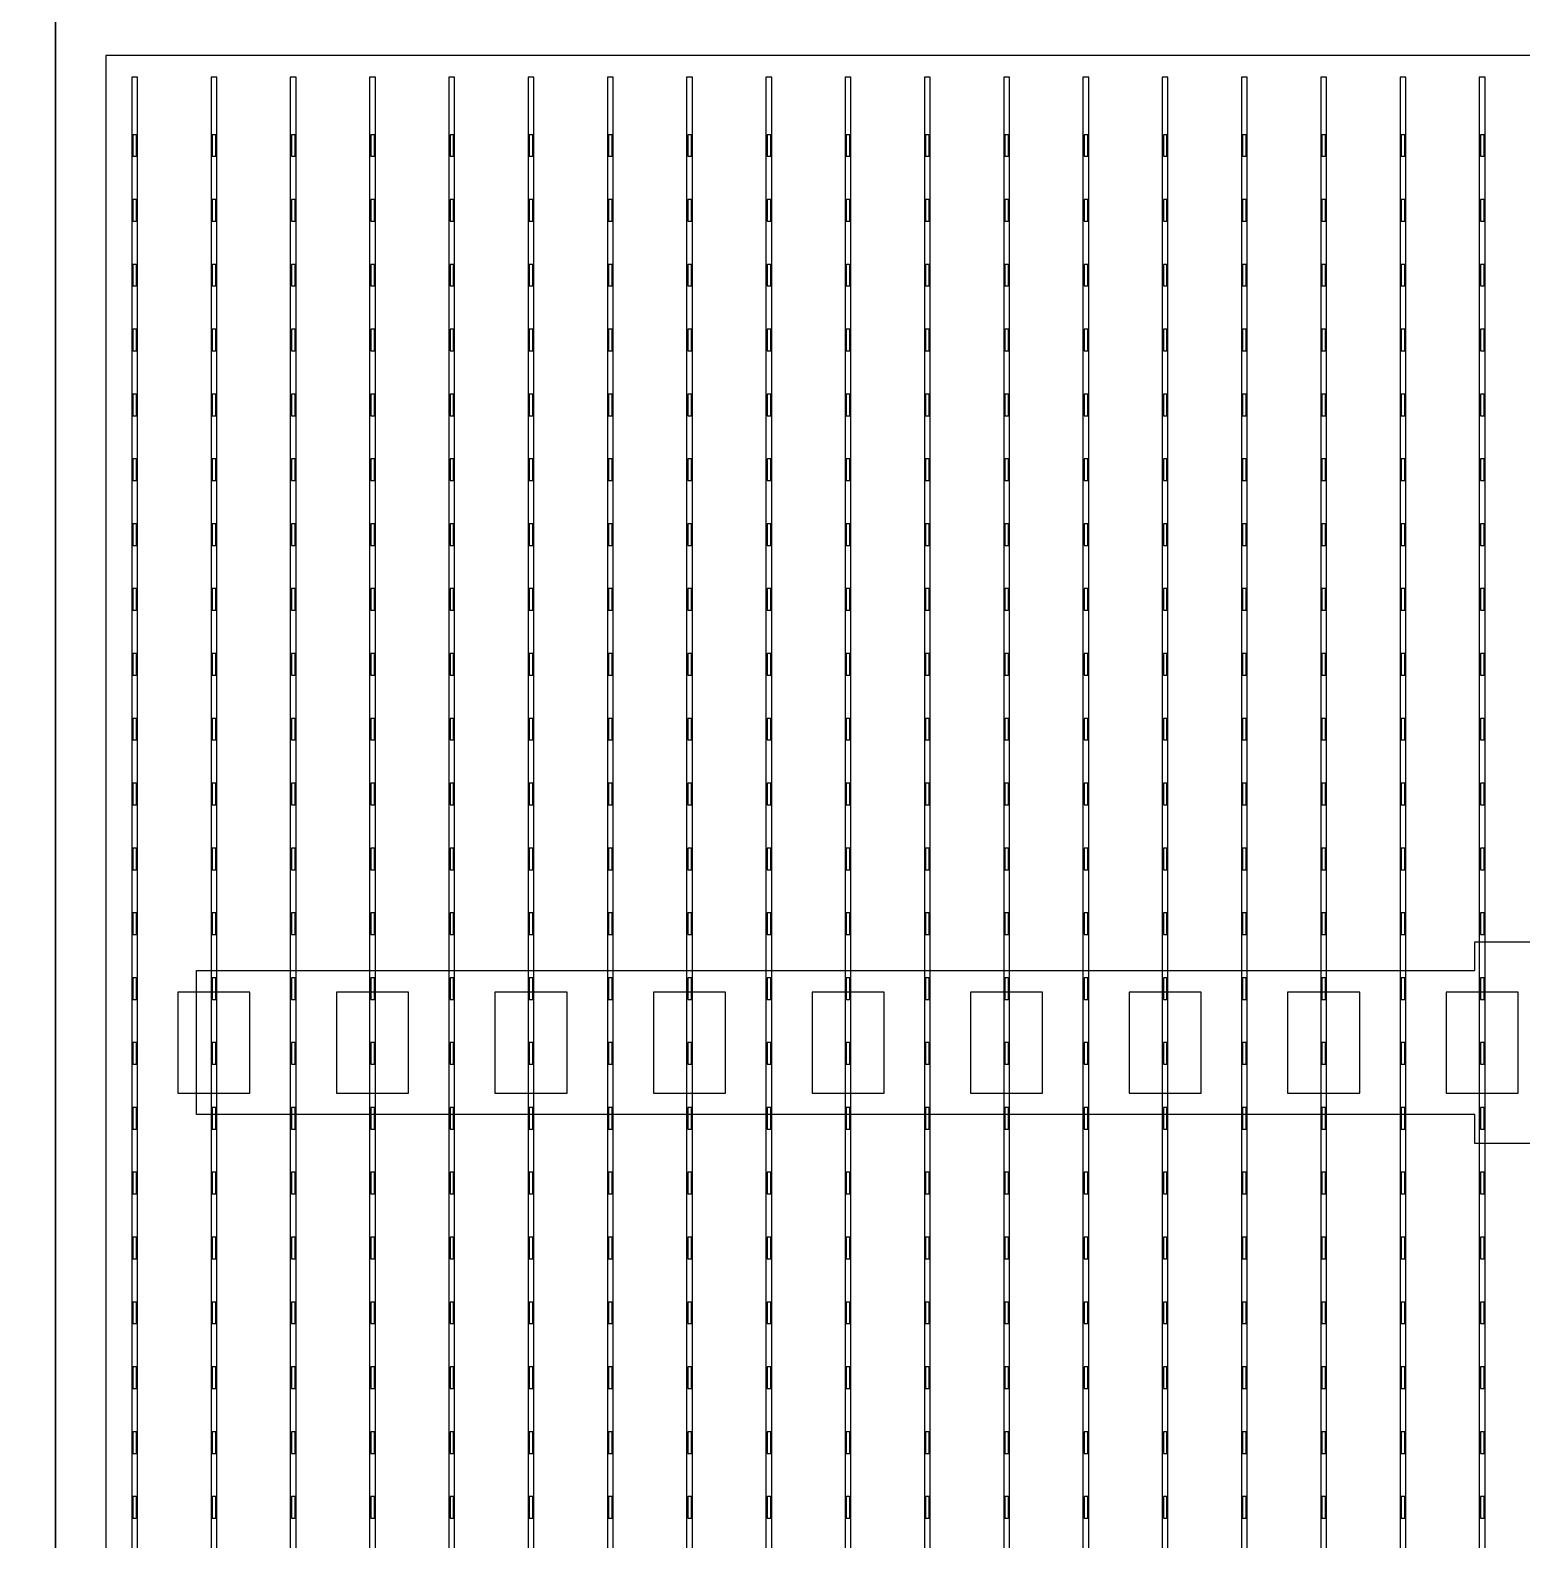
# Model space of a CAD drawing. Header units: millimetres. Extents: x -18 to 142, y -7 to 153.
# Drawn here: x 82.89 to 93.25, y 72.45 to 82.92 of the extents above; entities that cross this region are included whole.
import ezdxf

# ---------------------------------------------------------------- set-up
doc = ezdxf.new("R2010")
doc.units = ezdxf.units.MM
for name, color, linetype in [('BUSBARS', 3, 'Continuous'), ('CELLS', 5, 'Continuous'), ('CONTACT_PADS', 2, 'Continuous'), ('DICING', 4, 'Continuous'), ('FINGERS', 1, 'Continuous'), ('INSULATION', 2, 'Continuous')]:
    doc.layers.add(name, color=color, linetype=linetype)

msp = doc.modelspace()

# ---------------------------------------------------------------- linework, layer by layer
at = {"layer": 'BUSBARS'}
msp.add_lwpolyline([(102.99, 76.4), (102.99, 75.4), (94.12, 75.4), (94.12, 75.2), (92.92, 75.2), (92.92, 75.4), (84.05, 75.4), (84.05, 76.4), (92.92, 76.4), (92.92, 76.6), (94.12, 76.6), (94.12, 76.4), (102.99, 76.4)], close=True, dxfattribs=at)
at = {"layer": 'CELLS'}
for points in [[(83.07, 62.2), (83.07, 83.1), (62.17, 83.1), (62.17, 62.2), (83.07, 62.2)], [(103.97, 62.2), (103.97, 83.1), (83.07, 83.1), (83.07, 62.2), (103.97, 62.2)]]:
    msp.add_lwpolyline(points, close=True, dxfattribs=at)
at = {"layer": 'CONTACT_PADS'}
for points in [[(83.633, 82.05), (83.633, 82.2), (83.608, 82.2), (83.608, 82.05), (83.633, 82.05)], [(84.183, 82.05), (84.183, 82.2), (84.158, 82.2), (84.158, 82.05), (84.183, 82.05)], [(84.733, 82.05), (84.733, 82.2), (84.708, 82.2), (84.708, 82.05), (84.733, 82.05)], [(85.283, 82.05), (85.283, 82.2), (85.258, 82.2), (85.258, 82.05), (85.283, 82.05)], [(85.833, 82.05), (85.833, 82.2), (85.808, 82.2), (85.808, 82.05), (85.833, 82.05)], [(86.383, 82.05), (86.383, 82.2), (86.358, 82.2), (86.358, 82.05), (86.383, 82.05)], [(86.933, 82.05), (86.933, 82.2), (86.908, 82.2), (86.908, 82.05), (86.933, 82.05)], [(87.483, 82.05), (87.483, 82.2), (87.458, 82.2), (87.458, 82.05), (87.483, 82.05)], [(88.033, 82.05), (88.033, 82.2), (88.008, 82.2), (88.008, 82.05), (88.033, 82.05)], [(88.583, 82.05), (88.583, 82.2), (88.558, 82.2), (88.558, 82.05), (88.583, 82.05)], [(89.133, 82.05), (89.133, 82.2), (89.108, 82.2), (89.108, 82.05), (89.133, 82.05)], [(89.683, 82.05), (89.683, 82.2), (89.658, 82.2), (89.658, 82.05), (89.683, 82.05)], [(90.233, 82.05), (90.233, 82.2), (90.208, 82.2), (90.208, 82.05), (90.233, 82.05)], [(90.783, 82.05), (90.783, 82.2), (90.758, 82.2), (90.758, 82.05), (90.783, 82.05)], [(91.333, 82.05), (91.333, 82.2), (91.308, 82.2), (91.308, 82.05), (91.333, 82.05)], [(91.883, 82.05), (91.883, 82.2), (91.858, 82.2), (91.858, 82.05), (91.883, 82.05)], [(92.433, 82.05), (92.433, 82.2), (92.408, 82.2), (92.408, 82.05), (92.433, 82.05)], [(92.983, 82.05), (92.983, 82.2), (92.958, 82.2), (92.958, 82.05), (92.983, 82.05)], [(83.633, 81.6), (83.633, 81.75), (83.608, 81.75), (83.608, 81.6), (83.633, 81.6)], [(84.183, 81.6), (84.183, 81.75), (84.158, 81.75), (84.158, 81.6), (84.183, 81.6)], [(84.733, 81.6), (84.733, 81.75), (84.708, 81.75), (84.708, 81.6), (84.733, 81.6)], [(85.283, 81.6), (85.283, 81.75), (85.258, 81.75), (85.258, 81.6), (85.283, 81.6)], [(85.833, 81.6), (85.833, 81.75), (85.808, 81.75), (85.808, 81.6), (85.833, 81.6)], [(86.383, 81.6), (86.383, 81.75), (86.358, 81.75), (86.358, 81.6), (86.383, 81.6)], [(86.933, 81.6), (86.933, 81.75), (86.908, 81.75), (86.908, 81.6), (86.933, 81.6)], [(87.483, 81.6), (87.483, 81.75), (87.458, 81.75), (87.458, 81.6), (87.483, 81.6)], [(88.033, 81.6), (88.033, 81.75), (88.008, 81.75), (88.008, 81.6), (88.033, 81.6)], [(88.583, 81.6), (88.583, 81.75), (88.558, 81.75), (88.558, 81.6), (88.583, 81.6)], [(89.133, 81.6), (89.133, 81.75), (89.108, 81.75), (89.108, 81.6), (89.133, 81.6)], [(89.683, 81.6), (89.683, 81.75), (89.658, 81.75), (89.658, 81.6), (89.683, 81.6)], [(90.233, 81.6), (90.233, 81.75), (90.208, 81.75), (90.208, 81.6), (90.233, 81.6)], [(90.783, 81.6), (90.783, 81.75), (90.758, 81.75), (90.758, 81.6), (90.783, 81.6)], [(91.333, 81.6), (91.333, 81.75), (91.308, 81.75), (91.308, 81.6), (91.333, 81.6)], [(91.883, 81.6), (91.883, 81.75), (91.858, 81.75), (91.858, 81.6), (91.883, 81.6)], [(92.433, 81.6), (92.433, 81.75), (92.408, 81.75), (92.408, 81.6), (92.433, 81.6)], [(92.983, 81.6), (92.983, 81.75), (92.958, 81.75), (92.958, 81.6), (92.983, 81.6)], [(83.633, 81.15), (83.633, 81.3), (83.608, 81.3), (83.608, 81.15), (83.633, 81.15)], [(84.183, 81.15), (84.183, 81.3), (84.158, 81.3), (84.158, 81.15), (84.183, 81.15)], [(84.733, 81.15), (84.733, 81.3), (84.708, 81.3), (84.708, 81.15), (84.733, 81.15)], [(85.283, 81.15), (85.283, 81.3), (85.258, 81.3), (85.258, 81.15), (85.283, 81.15)], [(85.833, 81.15), (85.833, 81.3), (85.808, 81.3), (85.808, 81.15), (85.833, 81.15)], [(86.383, 81.15), (86.383, 81.3), (86.358, 81.3), (86.358, 81.15), (86.383, 81.15)], [(86.933, 81.15), (86.933, 81.3), (86.908, 81.3), (86.908, 81.15), (86.933, 81.15)], [(87.483, 81.15), (87.483, 81.3), (87.458, 81.3), (87.458, 81.15), (87.483, 81.15)], [(88.033, 81.15), (88.033, 81.3), (88.008, 81.3), (88.008, 81.15), (88.033, 81.15)], [(88.583, 81.15), (88.583, 81.3), (88.558, 81.3), (88.558, 81.15), (88.583, 81.15)], [(89.133, 81.15), (89.133, 81.3), (89.108, 81.3), (89.108, 81.15), (89.133, 81.15)], [(89.683, 81.15), (89.683, 81.3), (89.658, 81.3), (89.658, 81.15), (89.683, 81.15)], [(90.233, 81.15), (90.233, 81.3), (90.208, 81.3), (90.208, 81.15), (90.233, 81.15)], [(90.783, 81.15), (90.783, 81.3), (90.758, 81.3), (90.758, 81.15), (90.783, 81.15)], [(91.333, 81.15), (91.333, 81.3), (91.308, 81.3), (91.308, 81.15), (91.333, 81.15)], [(91.883, 81.15), (91.883, 81.3), (91.858, 81.3), (91.858, 81.15), (91.883, 81.15)], [(92.433, 81.15), (92.433, 81.3), (92.408, 81.3), (92.408, 81.15), (92.433, 81.15)], [(92.983, 81.15), (92.983, 81.3), (92.958, 81.3), (92.958, 81.15), (92.983, 81.15)], [(83.633, 80.7), (83.633, 80.85), (83.608, 80.85), (83.608, 80.7), (83.633, 80.7)], [(84.183, 80.7), (84.183, 80.85), (84.158, 80.85), (84.158, 80.7), (84.183, 80.7)], [(84.733, 80.7), (84.733, 80.85), (84.708, 80.85), (84.708, 80.7), (84.733, 80.7)], [(85.283, 80.7), (85.283, 80.85), (85.258, 80.85), (85.258, 80.7), (85.283, 80.7)], [(85.833, 80.7), (85.833, 80.85), (85.808, 80.85), (85.808, 80.7), (85.833, 80.7)], [(86.383, 80.7), (86.383, 80.85), (86.358, 80.85), (86.358, 80.7), (86.383, 80.7)], [(86.933, 80.7), (86.933, 80.85), (86.908, 80.85), (86.908, 80.7), (86.933, 80.7)], [(87.483, 80.7), (87.483, 80.85), (87.458, 80.85), (87.458, 80.7), (87.483, 80.7)], [(88.033, 80.7), (88.033, 80.85), (88.008, 80.85), (88.008, 80.7), (88.033, 80.7)], [(88.583, 80.7), (88.583, 80.85), (88.558, 80.85), (88.558, 80.7), (88.583, 80.7)], [(89.133, 80.7), (89.133, 80.85), (89.108, 80.85), (89.108, 80.7), (89.133, 80.7)], [(89.683, 80.7), (89.683, 80.85), (89.658, 80.85), (89.658, 80.7), (89.683, 80.7)], [(90.233, 80.7), (90.233, 80.85), (90.208, 80.85), (90.208, 80.7), (90.233, 80.7)], [(90.783, 80.7), (90.783, 80.85), (90.758, 80.85), (90.758, 80.7), (90.783, 80.7)], [(91.333, 80.7), (91.333, 80.85), (91.308, 80.85), (91.308, 80.7), (91.333, 80.7)], [(91.883, 80.7), (91.883, 80.85), (91.858, 80.85), (91.858, 80.7), (91.883, 80.7)], [(92.433, 80.7), (92.433, 80.85), (92.408, 80.85), (92.408, 80.7), (92.433, 80.7)], [(92.983, 80.7), (92.983, 80.85), (92.958, 80.85), (92.958, 80.7), (92.983, 80.7)], [(83.633, 80.25), (83.633, 80.4), (83.608, 80.4), (83.608, 80.25), (83.633, 80.25)], [(84.183, 80.25), (84.183, 80.4), (84.158, 80.4), (84.158, 80.25), (84.183, 80.25)], [(84.733, 80.25), (84.733, 80.4), (84.708, 80.4), (84.708, 80.25), (84.733, 80.25)], [(85.283, 80.25), (85.283, 80.4), (85.258, 80.4), (85.258, 80.25), (85.283, 80.25)], [(85.833, 80.25), (85.833, 80.4), (85.808, 80.4), (85.808, 80.25), (85.833, 80.25)], [(86.383, 80.25), (86.383, 80.4), (86.358, 80.4), (86.358, 80.25), (86.383, 80.25)], [(86.933, 80.25), (86.933, 80.4), (86.908, 80.4), (86.908, 80.25), (86.933, 80.25)], [(87.483, 80.25), (87.483, 80.4), (87.458, 80.4), (87.458, 80.25), (87.483, 80.25)], [(88.033, 80.25), (88.033, 80.4), (88.008, 80.4), (88.008, 80.25), (88.033, 80.25)], [(88.583, 80.25), (88.583, 80.4), (88.558, 80.4), (88.558, 80.25), (88.583, 80.25)], [(89.133, 80.25), (89.133, 80.4), (89.108, 80.4), (89.108, 80.25), (89.133, 80.25)], [(89.683, 80.25), (89.683, 80.4), (89.658, 80.4), (89.658, 80.25), (89.683, 80.25)], [(90.233, 80.25), (90.233, 80.4), (90.208, 80.4), (90.208, 80.25), (90.233, 80.25)], [(90.783, 80.25), (90.783, 80.4), (90.758, 80.4), (90.758, 80.25), (90.783, 80.25)], [(91.333, 80.25), (91.333, 80.4), (91.308, 80.4), (91.308, 80.25), (91.333, 80.25)], [(91.883, 80.25), (91.883, 80.4), (91.858, 80.4), (91.858, 80.25), (91.883, 80.25)], [(92.433, 80.25), (92.433, 80.4), (92.408, 80.4), (92.408, 80.25), (92.433, 80.25)], [(92.983, 80.25), (92.983, 80.4), (92.958, 80.4), (92.958, 80.25), (92.983, 80.25)], [(83.633, 79.8), (83.633, 79.95), (83.608, 79.95), (83.608, 79.8), (83.633, 79.8)], [(84.183, 79.8), (84.183, 79.95), (84.158, 79.95), (84.158, 79.8), (84.183, 79.8)], [(84.733, 79.8), (84.733, 79.95), (84.708, 79.95), (84.708, 79.8), (84.733, 79.8)], [(85.283, 79.8), (85.283, 79.95), (85.258, 79.95), (85.258, 79.8), (85.283, 79.8)], [(85.833, 79.8), (85.833, 79.95), (85.808, 79.95), (85.808, 79.8), (85.833, 79.8)], [(86.383, 79.8), (86.383, 79.95), (86.358, 79.95), (86.358, 79.8), (86.383, 79.8)], [(86.933, 79.8), (86.933, 79.95), (86.908, 79.95), (86.908, 79.8), (86.933, 79.8)], [(87.483, 79.8), (87.483, 79.95), (87.458, 79.95), (87.458, 79.8), (87.483, 79.8)], [(88.033, 79.8), (88.033, 79.95), (88.008, 79.95), (88.008, 79.8), (88.033, 79.8)], [(88.583, 79.8), (88.583, 79.95), (88.558, 79.95), (88.558, 79.8), (88.583, 79.8)], [(89.133, 79.8), (89.133, 79.95), (89.108, 79.95), (89.108, 79.8), (89.133, 79.8)], [(89.683, 79.8), (89.683, 79.95), (89.658, 79.95), (89.658, 79.8), (89.683, 79.8)], [(90.233, 79.8), (90.233, 79.95), (90.208, 79.95), (90.208, 79.8), (90.233, 79.8)], [(90.783, 79.8), (90.783, 79.95), (90.758, 79.95), (90.758, 79.8), (90.783, 79.8)], [(91.333, 79.8), (91.333, 79.95), (91.308, 79.95), (91.308, 79.8), (91.333, 79.8)], [(91.883, 79.8), (91.883, 79.95), (91.858, 79.95), (91.858, 79.8), (91.883, 79.8)], [(92.433, 79.8), (92.433, 79.95), (92.408, 79.95), (92.408, 79.8), (92.433, 79.8)], [(92.983, 79.8), (92.983, 79.95), (92.958, 79.95), (92.958, 79.8), (92.983, 79.8)], [(83.633, 79.35), (83.633, 79.5), (83.608, 79.5), (83.608, 79.35), (83.633, 79.35)], [(84.183, 79.35), (84.183, 79.5), (84.158, 79.5), (84.158, 79.35), (84.183, 79.35)], [(84.733, 79.35), (84.733, 79.5), (84.708, 79.5), (84.708, 79.35), (84.733, 79.35)], [(85.283, 79.35), (85.283, 79.5), (85.258, 79.5), (85.258, 79.35), (85.283, 79.35)], [(85.833, 79.35), (85.833, 79.5), (85.808, 79.5), (85.808, 79.35), (85.833, 79.35)], [(86.383, 79.35), (86.383, 79.5), (86.358, 79.5), (86.358, 79.35), (86.383, 79.35)], [(86.933, 79.35), (86.933, 79.5), (86.908, 79.5), (86.908, 79.35), (86.933, 79.35)], [(87.483, 79.35), (87.483, 79.5), (87.458, 79.5), (87.458, 79.35), (87.483, 79.35)], [(88.033, 79.35), (88.033, 79.5), (88.008, 79.5), (88.008, 79.35), (88.033, 79.35)], [(88.583, 79.35), (88.583, 79.5), (88.558, 79.5), (88.558, 79.35), (88.583, 79.35)], [(89.133, 79.35), (89.133, 79.5), (89.108, 79.5), (89.108, 79.35), (89.133, 79.35)], [(89.683, 79.35), (89.683, 79.5), (89.658, 79.5), (89.658, 79.35), (89.683, 79.35)], [(90.233, 79.35), (90.233, 79.5), (90.208, 79.5), (90.208, 79.35), (90.233, 79.35)], [(90.783, 79.35), (90.783, 79.5), (90.758, 79.5), (90.758, 79.35), (90.783, 79.35)], [(91.333, 79.35), (91.333, 79.5), (91.308, 79.5), (91.308, 79.35), (91.333, 79.35)], [(91.883, 79.35), (91.883, 79.5), (91.858, 79.5), (91.858, 79.35), (91.883, 79.35)], [(92.433, 79.35), (92.433, 79.5), (92.408, 79.5), (92.408, 79.35), (92.433, 79.35)], [(92.983, 79.35), (92.983, 79.5), (92.958, 79.5), (92.958, 79.35), (92.983, 79.35)], [(83.633, 78.9), (83.633, 79.05), (83.608, 79.05), (83.608, 78.9), (83.633, 78.9)], [(84.183, 78.9), (84.183, 79.05), (84.158, 79.05), (84.158, 78.9), (84.183, 78.9)], [(84.733, 78.9), (84.733, 79.05), (84.708, 79.05), (84.708, 78.9), (84.733, 78.9)], [(85.283, 78.9), (85.283, 79.05), (85.258, 79.05), (85.258, 78.9), (85.283, 78.9)], [(85.833, 78.9), (85.833, 79.05), (85.808, 79.05), (85.808, 78.9), (85.833, 78.9)], [(86.383, 78.9), (86.383, 79.05), (86.358, 79.05), (86.358, 78.9), (86.383, 78.9)], [(86.933, 78.9), (86.933, 79.05), (86.908, 79.05), (86.908, 78.9), (86.933, 78.9)], [(87.483, 78.9), (87.483, 79.05), (87.458, 79.05), (87.458, 78.9), (87.483, 78.9)], [(88.033, 78.9), (88.033, 79.05), (88.008, 79.05), (88.008, 78.9), (88.033, 78.9)], [(88.583, 78.9), (88.583, 79.05), (88.558, 79.05), (88.558, 78.9), (88.583, 78.9)], [(89.133, 78.9), (89.133, 79.05), (89.108, 79.05), (89.108, 78.9), (89.133, 78.9)], [(89.683, 78.9), (89.683, 79.05), (89.658, 79.05), (89.658, 78.9), (89.683, 78.9)], [(90.233, 78.9), (90.233, 79.05), (90.208, 79.05), (90.208, 78.9), (90.233, 78.9)], [(90.783, 78.9), (90.783, 79.05), (90.758, 79.05), (90.758, 78.9), (90.783, 78.9)], [(91.333, 78.9), (91.333, 79.05), (91.308, 79.05), (91.308, 78.9), (91.333, 78.9)], [(91.883, 78.9), (91.883, 79.05), (91.858, 79.05), (91.858, 78.9), (91.883, 78.9)], [(92.433, 78.9), (92.433, 79.05), (92.408, 79.05), (92.408, 78.9), (92.433, 78.9)], [(92.983, 78.9), (92.983, 79.05), (92.958, 79.05), (92.958, 78.9), (92.983, 78.9)], [(83.633, 78.45), (83.633, 78.6), (83.608, 78.6), (83.608, 78.45), (83.633, 78.45)], [(84.183, 78.45), (84.183, 78.6), (84.158, 78.6), (84.158, 78.45), (84.183, 78.45)], [(84.733, 78.45), (84.733, 78.6), (84.708, 78.6), (84.708, 78.45), (84.733, 78.45)], [(85.283, 78.45), (85.283, 78.6), (85.258, 78.6), (85.258, 78.45), (85.283, 78.45)], [(85.833, 78.45), (85.833, 78.6), (85.808, 78.6), (85.808, 78.45), (85.833, 78.45)], [(86.383, 78.45), (86.383, 78.6), (86.358, 78.6), (86.358, 78.45), (86.383, 78.45)], [(86.933, 78.45), (86.933, 78.6), (86.908, 78.6), (86.908, 78.45), (86.933, 78.45)], [(87.483, 78.45), (87.483, 78.6), (87.458, 78.6), (87.458, 78.45), (87.483, 78.45)], [(88.033, 78.45), (88.033, 78.6), (88.008, 78.6), (88.008, 78.45), (88.033, 78.45)], [(88.583, 78.45), (88.583, 78.6), (88.558, 78.6), (88.558, 78.45), (88.583, 78.45)], [(89.133, 78.45), (89.133, 78.6), (89.108, 78.6), (89.108, 78.45), (89.133, 78.45)], [(89.683, 78.45), (89.683, 78.6), (89.658, 78.6), (89.658, 78.45), (89.683, 78.45)], [(90.233, 78.45), (90.233, 78.6), (90.208, 78.6), (90.208, 78.45), (90.233, 78.45)], [(90.783, 78.45), (90.783, 78.6), (90.758, 78.6), (90.758, 78.45), (90.783, 78.45)], [(91.333, 78.45), (91.333, 78.6), (91.308, 78.6), (91.308, 78.45), (91.333, 78.45)], [(91.883, 78.45), (91.883, 78.6), (91.858, 78.6), (91.858, 78.45), (91.883, 78.45)], [(92.433, 78.45), (92.433, 78.6), (92.408, 78.6), (92.408, 78.45), (92.433, 78.45)], [(92.983, 78.45), (92.983, 78.6), (92.958, 78.6), (92.958, 78.45), (92.983, 78.45)], [(83.633, 78), (83.633, 78.15), (83.608, 78.15), (83.608, 78), (83.633, 78)], [(84.183, 78), (84.183, 78.15), (84.158, 78.15), (84.158, 78), (84.183, 78)], [(84.733, 78), (84.733, 78.15), (84.708, 78.15), (84.708, 78), (84.733, 78)], [(85.283, 78), (85.283, 78.15), (85.258, 78.15), (85.258, 78), (85.283, 78)], [(85.833, 78), (85.833, 78.15), (85.808, 78.15), (85.808, 78), (85.833, 78)], [(86.383, 78), (86.383, 78.15), (86.358, 78.15), (86.358, 78), (86.383, 78)], [(86.933, 78), (86.933, 78.15), (86.908, 78.15), (86.908, 78), (86.933, 78)], [(87.483, 78), (87.483, 78.15), (87.458, 78.15), (87.458, 78), (87.483, 78)], [(88.033, 78), (88.033, 78.15), (88.008, 78.15), (88.008, 78), (88.033, 78)], [(88.583, 78), (88.583, 78.15), (88.558, 78.15), (88.558, 78), (88.583, 78)], [(89.133, 78), (89.133, 78.15), (89.108, 78.15), (89.108, 78), (89.133, 78)], [(89.683, 78), (89.683, 78.15), (89.658, 78.15), (89.658, 78), (89.683, 78)], [(90.233, 78), (90.233, 78.15), (90.208, 78.15), (90.208, 78), (90.233, 78)], [(90.783, 78), (90.783, 78.15), (90.758, 78.15), (90.758, 78), (90.783, 78)], [(91.333, 78), (91.333, 78.15), (91.308, 78.15), (91.308, 78), (91.333, 78)], [(91.883, 78), (91.883, 78.15), (91.858, 78.15), (91.858, 78), (91.883, 78)], [(92.433, 78), (92.433, 78.15), (92.408, 78.15), (92.408, 78), (92.433, 78)], [(92.983, 78), (92.983, 78.15), (92.958, 78.15), (92.958, 78), (92.983, 78)], [(83.633, 77.55), (83.633, 77.7), (83.608, 77.7), (83.608, 77.55), (83.633, 77.55)], [(84.183, 77.55), (84.183, 77.7), (84.158, 77.7), (84.158, 77.55), (84.183, 77.55)], [(84.733, 77.55), (84.733, 77.7), (84.708, 77.7), (84.708, 77.55), (84.733, 77.55)], [(85.283, 77.55), (85.283, 77.7), (85.258, 77.7), (85.258, 77.55), (85.283, 77.55)], [(85.833, 77.55), (85.833, 77.7), (85.808, 77.7), (85.808, 77.55), (85.833, 77.55)], [(86.383, 77.55), (86.383, 77.7), (86.358, 77.7), (86.358, 77.55), (86.383, 77.55)], [(86.933, 77.55), (86.933, 77.7), (86.908, 77.7), (86.908, 77.55), (86.933, 77.55)], [(87.483, 77.55), (87.483, 77.7), (87.458, 77.7), (87.458, 77.55), (87.483, 77.55)], [(88.033, 77.55), (88.033, 77.7), (88.008, 77.7), (88.008, 77.55), (88.033, 77.55)], [(88.583, 77.55), (88.583, 77.7), (88.558, 77.7), (88.558, 77.55), (88.583, 77.55)], [(89.133, 77.55), (89.133, 77.7), (89.108, 77.7), (89.108, 77.55), (89.133, 77.55)], [(89.683, 77.55), (89.683, 77.7), (89.658, 77.7), (89.658, 77.55), (89.683, 77.55)], [(90.233, 77.55), (90.233, 77.7), (90.208, 77.7), (90.208, 77.55), (90.233, 77.55)], [(90.783, 77.55), (90.783, 77.7), (90.758, 77.7), (90.758, 77.55), (90.783, 77.55)], [(91.333, 77.55), (91.333, 77.7), (91.308, 77.7), (91.308, 77.55), (91.333, 77.55)], [(91.883, 77.55), (91.883, 77.7), (91.858, 77.7), (91.858, 77.55), (91.883, 77.55)], [(92.433, 77.55), (92.433, 77.7), (92.408, 77.7), (92.408, 77.55), (92.433, 77.55)], [(92.983, 77.55), (92.983, 77.7), (92.958, 77.7), (92.958, 77.55), (92.983, 77.55)], [(83.633, 77.1), (83.633, 77.25), (83.608, 77.25), (83.608, 77.1), (83.633, 77.1)], [(84.183, 77.1), (84.183, 77.25), (84.158, 77.25), (84.158, 77.1), (84.183, 77.1)], [(84.733, 77.1), (84.733, 77.25), (84.708, 77.25), (84.708, 77.1), (84.733, 77.1)], [(85.283, 77.1), (85.283, 77.25), (85.258, 77.25), (85.258, 77.1), (85.283, 77.1)], [(85.833, 77.1), (85.833, 77.25), (85.808, 77.25), (85.808, 77.1), (85.833, 77.1)], [(86.383, 77.1), (86.383, 77.25), (86.358, 77.25), (86.358, 77.1), (86.383, 77.1)], [(86.933, 77.1), (86.933, 77.25), (86.908, 77.25), (86.908, 77.1), (86.933, 77.1)], [(87.483, 77.1), (87.483, 77.25), (87.458, 77.25), (87.458, 77.1), (87.483, 77.1)], [(88.033, 77.1), (88.033, 77.25), (88.008, 77.25), (88.008, 77.1), (88.033, 77.1)], [(88.583, 77.1), (88.583, 77.25), (88.558, 77.25), (88.558, 77.1), (88.583, 77.1)], [(89.133, 77.1), (89.133, 77.25), (89.108, 77.25), (89.108, 77.1), (89.133, 77.1)], [(89.683, 77.1), (89.683, 77.25), (89.658, 77.25), (89.658, 77.1), (89.683, 77.1)], [(90.233, 77.1), (90.233, 77.25), (90.208, 77.25), (90.208, 77.1), (90.233, 77.1)], [(90.783, 77.1), (90.783, 77.25), (90.758, 77.25), (90.758, 77.1), (90.783, 77.1)], [(91.333, 77.1), (91.333, 77.25), (91.308, 77.25), (91.308, 77.1), (91.333, 77.1)], [(91.883, 77.1), (91.883, 77.25), (91.858, 77.25), (91.858, 77.1), (91.883, 77.1)], [(92.433, 77.1), (92.433, 77.25), (92.408, 77.25), (92.408, 77.1), (92.433, 77.1)], [(92.983, 77.1), (92.983, 77.25), (92.958, 77.25), (92.958, 77.1), (92.983, 77.1)], [(83.633, 76.65), (83.633, 76.8), (83.608, 76.8), (83.608, 76.65), (83.633, 76.65)], [(84.183, 76.65), (84.183, 76.8), (84.158, 76.8), (84.158, 76.65), (84.183, 76.65)], [(84.733, 76.65), (84.733, 76.8), (84.708, 76.8), (84.708, 76.65), (84.733, 76.65)], [(85.283, 76.65), (85.283, 76.8), (85.258, 76.8), (85.258, 76.65), (85.283, 76.65)], [(85.833, 76.65), (85.833, 76.8), (85.808, 76.8), (85.808, 76.65), (85.833, 76.65)], [(86.383, 76.65), (86.383, 76.8), (86.358, 76.8), (86.358, 76.65), (86.383, 76.65)], [(86.933, 76.65), (86.933, 76.8), (86.908, 76.8), (86.908, 76.65), (86.933, 76.65)], [(87.483, 76.65), (87.483, 76.8), (87.458, 76.8), (87.458, 76.65), (87.483, 76.65)], [(88.033, 76.65), (88.033, 76.8), (88.008, 76.8), (88.008, 76.65), (88.033, 76.65)], [(88.583, 76.65), (88.583, 76.8), (88.558, 76.8), (88.558, 76.65), (88.583, 76.65)], [(89.133, 76.65), (89.133, 76.8), (89.108, 76.8), (89.108, 76.65), (89.133, 76.65)], [(89.683, 76.65), (89.683, 76.8), (89.658, 76.8), (89.658, 76.65), (89.683, 76.65)], [(90.233, 76.65), (90.233, 76.8), (90.208, 76.8), (90.208, 76.65), (90.233, 76.65)], [(90.783, 76.65), (90.783, 76.8), (90.758, 76.8), (90.758, 76.65), (90.783, 76.65)], [(91.333, 76.65), (91.333, 76.8), (91.308, 76.8), (91.308, 76.65), (91.333, 76.65)], [(91.883, 76.65), (91.883, 76.8), (91.858, 76.8), (91.858, 76.65), (91.883, 76.65)], [(92.433, 76.65), (92.433, 76.8), (92.408, 76.8), (92.408, 76.65), (92.433, 76.65)], [(92.983, 76.65), (92.983, 76.8), (92.958, 76.8), (92.958, 76.65), (92.983, 76.65)], [(83.633, 76.2), (83.633, 76.35), (83.608, 76.35), (83.608, 76.2), (83.633, 76.2)], [(84.183, 76.2), (84.183, 76.35), (84.158, 76.35), (84.158, 76.2), (84.183, 76.2)], [(84.733, 76.2), (84.733, 76.35), (84.708, 76.35), (84.708, 76.2), (84.733, 76.2)], [(85.283, 76.2), (85.283, 76.35), (85.258, 76.35), (85.258, 76.2), (85.283, 76.2)], [(85.833, 76.2), (85.833, 76.35), (85.808, 76.35), (85.808, 76.2), (85.833, 76.2)], [(86.383, 76.2), (86.383, 76.35), (86.358, 76.35), (86.358, 76.2), (86.383, 76.2)], [(86.933, 76.2), (86.933, 76.35), (86.908, 76.35), (86.908, 76.2), (86.933, 76.2)], [(87.483, 76.2), (87.483, 76.35), (87.458, 76.35), (87.458, 76.2), (87.483, 76.2)], [(88.033, 76.2), (88.033, 76.35), (88.008, 76.35), (88.008, 76.2), (88.033, 76.2)], [(88.583, 76.2), (88.583, 76.35), (88.558, 76.35), (88.558, 76.2), (88.583, 76.2)], [(89.133, 76.2), (89.133, 76.35), (89.108, 76.35), (89.108, 76.2), (89.133, 76.2)], [(89.683, 76.2), (89.683, 76.35), (89.658, 76.35), (89.658, 76.2), (89.683, 76.2)], [(90.233, 76.2), (90.233, 76.35), (90.208, 76.35), (90.208, 76.2), (90.233, 76.2)], [(90.783, 76.2), (90.783, 76.35), (90.758, 76.35), (90.758, 76.2), (90.783, 76.2)], [(91.333, 76.2), (91.333, 76.35), (91.308, 76.35), (91.308, 76.2), (91.333, 76.2)], [(91.883, 76.2), (91.883, 76.35), (91.858, 76.35), (91.858, 76.2), (91.883, 76.2)], [(92.433, 76.2), (92.433, 76.35), (92.408, 76.35), (92.408, 76.2), (92.433, 76.2)], [(92.983, 76.2), (92.983, 76.35), (92.958, 76.35), (92.958, 76.2), (92.983, 76.2)], [(83.633, 75.75), (83.633, 75.9), (83.608, 75.9), (83.608, 75.75), (83.633, 75.75)], [(84.183, 75.75), (84.183, 75.9), (84.158, 75.9), (84.158, 75.75), (84.183, 75.75)], [(84.733, 75.75), (84.733, 75.9), (84.708, 75.9), (84.708, 75.75), (84.733, 75.75)], [(85.283, 75.75), (85.283, 75.9), (85.258, 75.9), (85.258, 75.75), (85.283, 75.75)], [(85.833, 75.75), (85.833, 75.9), (85.808, 75.9), (85.808, 75.75), (85.833, 75.75)], [(86.383, 75.75), (86.383, 75.9), (86.358, 75.9), (86.358, 75.75), (86.383, 75.75)], [(86.933, 75.75), (86.933, 75.9), (86.908, 75.9), (86.908, 75.75), (86.933, 75.75)], [(87.483, 75.75), (87.483, 75.9), (87.458, 75.9), (87.458, 75.75), (87.483, 75.75)], [(88.033, 75.75), (88.033, 75.9), (88.008, 75.9), (88.008, 75.75), (88.033, 75.75)], [(88.583, 75.75), (88.583, 75.9), (88.558, 75.9), (88.558, 75.75), (88.583, 75.75)], [(89.133, 75.75), (89.133, 75.9), (89.108, 75.9), (89.108, 75.75), (89.133, 75.75)], [(89.683, 75.75), (89.683, 75.9), (89.658, 75.9), (89.658, 75.75), (89.683, 75.75)], [(90.233, 75.75), (90.233, 75.9), (90.208, 75.9), (90.208, 75.75), (90.233, 75.75)], [(90.783, 75.75), (90.783, 75.9), (90.758, 75.9), (90.758, 75.75), (90.783, 75.75)], [(91.333, 75.75), (91.333, 75.9), (91.308, 75.9), (91.308, 75.75), (91.333, 75.75)], [(91.883, 75.75), (91.883, 75.9), (91.858, 75.9), (91.858, 75.75), (91.883, 75.75)], [(92.433, 75.75), (92.433, 75.9), (92.408, 75.9), (92.408, 75.75), (92.433, 75.75)], [(92.983, 75.75), (92.983, 75.9), (92.958, 75.9), (92.958, 75.75), (92.983, 75.75)], [(83.633, 75.3), (83.633, 75.45), (83.608, 75.45), (83.608, 75.3), (83.633, 75.3)], [(84.183, 75.3), (84.183, 75.45), (84.158, 75.45), (84.158, 75.3), (84.183, 75.3)], [(84.733, 75.3), (84.733, 75.45), (84.708, 75.45), (84.708, 75.3), (84.733, 75.3)], [(85.283, 75.3), (85.283, 75.45), (85.258, 75.45), (85.258, 75.3), (85.283, 75.3)], [(85.833, 75.3), (85.833, 75.45), (85.808, 75.45), (85.808, 75.3), (85.833, 75.3)], [(86.383, 75.3), (86.383, 75.45), (86.358, 75.45), (86.358, 75.3), (86.383, 75.3)], [(86.933, 75.3), (86.933, 75.45), (86.908, 75.45), (86.908, 75.3), (86.933, 75.3)], [(87.483, 75.3), (87.483, 75.45), (87.458, 75.45), (87.458, 75.3), (87.483, 75.3)], [(88.033, 75.3), (88.033, 75.45), (88.008, 75.45), (88.008, 75.3), (88.033, 75.3)], [(88.583, 75.3), (88.583, 75.45), (88.558, 75.45), (88.558, 75.3), (88.583, 75.3)], [(89.133, 75.3), (89.133, 75.45), (89.108, 75.45), (89.108, 75.3), (89.133, 75.3)], [(89.683, 75.3), (89.683, 75.45), (89.658, 75.45), (89.658, 75.3), (89.683, 75.3)], [(90.233, 75.3), (90.233, 75.45), (90.208, 75.45), (90.208, 75.3), (90.233, 75.3)], [(90.783, 75.3), (90.783, 75.45), (90.758, 75.45), (90.758, 75.3), (90.783, 75.3)], [(91.333, 75.3), (91.333, 75.45), (91.308, 75.45), (91.308, 75.3), (91.333, 75.3)], [(91.883, 75.3), (91.883, 75.45), (91.858, 75.45), (91.858, 75.3), (91.883, 75.3)], [(92.433, 75.3), (92.433, 75.45), (92.408, 75.45), (92.408, 75.3), (92.433, 75.3)], [(92.983, 75.3), (92.983, 75.45), (92.958, 75.45), (92.958, 75.3), (92.983, 75.3)], [(83.633, 74.85), (83.633, 75), (83.608, 75), (83.608, 74.85), (83.633, 74.85)], [(84.183, 74.85), (84.183, 75), (84.158, 75), (84.158, 74.85), (84.183, 74.85)], [(84.733, 74.85), (84.733, 75), (84.708, 75), (84.708, 74.85), (84.733, 74.85)], [(85.283, 74.85), (85.283, 75), (85.258, 75), (85.258, 74.85), (85.283, 74.85)], [(85.833, 74.85), (85.833, 75), (85.808, 75), (85.808, 74.85), (85.833, 74.85)], [(86.383, 74.85), (86.383, 75), (86.358, 75), (86.358, 74.85), (86.383, 74.85)], [(86.933, 74.85), (86.933, 75), (86.908, 75), (86.908, 74.85), (86.933, 74.85)], [(87.483, 74.85), (87.483, 75), (87.458, 75), (87.458, 74.85), (87.483, 74.85)], [(88.033, 74.85), (88.033, 75), (88.008, 75), (88.008, 74.85), (88.033, 74.85)], [(88.583, 74.85), (88.583, 75), (88.558, 75), (88.558, 74.85), (88.583, 74.85)], [(89.133, 74.85), (89.133, 75), (89.108, 75), (89.108, 74.85), (89.133, 74.85)], [(89.683, 74.85), (89.683, 75), (89.658, 75), (89.658, 74.85), (89.683, 74.85)], [(90.233, 74.85), (90.233, 75), (90.208, 75), (90.208, 74.85), (90.233, 74.85)], [(90.783, 74.85), (90.783, 75), (90.758, 75), (90.758, 74.85), (90.783, 74.85)], [(91.333, 74.85), (91.333, 75), (91.308, 75), (91.308, 74.85), (91.333, 74.85)], [(91.883, 74.85), (91.883, 75), (91.858, 75), (91.858, 74.85), (91.883, 74.85)], [(92.433, 74.85), (92.433, 75), (92.408, 75), (92.408, 74.85), (92.433, 74.85)], [(92.983, 74.85), (92.983, 75), (92.958, 75), (92.958, 74.85), (92.983, 74.85)], [(83.633, 74.4), (83.633, 74.55), (83.608, 74.55), (83.608, 74.4), (83.633, 74.4)], [(84.183, 74.4), (84.183, 74.55), (84.158, 74.55), (84.158, 74.4), (84.183, 74.4)], [(84.733, 74.4), (84.733, 74.55), (84.708, 74.55), (84.708, 74.4), (84.733, 74.4)], [(85.283, 74.4), (85.283, 74.55), (85.258, 74.55), (85.258, 74.4), (85.283, 74.4)], [(85.833, 74.4), (85.833, 74.55), (85.808, 74.55), (85.808, 74.4), (85.833, 74.4)], [(86.383, 74.4), (86.383, 74.55), (86.358, 74.55), (86.358, 74.4), (86.383, 74.4)], [(86.933, 74.4), (86.933, 74.55), (86.908, 74.55), (86.908, 74.4), (86.933, 74.4)], [(87.483, 74.4), (87.483, 74.55), (87.458, 74.55), (87.458, 74.4), (87.483, 74.4)], [(88.033, 74.4), (88.033, 74.55), (88.008, 74.55), (88.008, 74.4), (88.033, 74.4)], [(88.583, 74.4), (88.583, 74.55), (88.558, 74.55), (88.558, 74.4), (88.583, 74.4)], [(89.133, 74.4), (89.133, 74.55), (89.108, 74.55), (89.108, 74.4), (89.133, 74.4)], [(89.683, 74.4), (89.683, 74.55), (89.658, 74.55), (89.658, 74.4), (89.683, 74.4)], [(90.233, 74.4), (90.233, 74.55), (90.208, 74.55), (90.208, 74.4), (90.233, 74.4)], [(90.783, 74.4), (90.783, 74.55), (90.758, 74.55), (90.758, 74.4), (90.783, 74.4)], [(91.333, 74.4), (91.333, 74.55), (91.308, 74.55), (91.308, 74.4), (91.333, 74.4)], [(91.883, 74.4), (91.883, 74.55), (91.858, 74.55), (91.858, 74.4), (91.883, 74.4)], [(92.433, 74.4), (92.433, 74.55), (92.408, 74.55), (92.408, 74.4), (92.433, 74.4)], [(92.983, 74.4), (92.983, 74.55), (92.958, 74.55), (92.958, 74.4), (92.983, 74.4)], [(83.633, 73.95), (83.633, 74.1), (83.608, 74.1), (83.608, 73.95), (83.633, 73.95)], [(84.183, 73.95), (84.183, 74.1), (84.158, 74.1), (84.158, 73.95), (84.183, 73.95)], [(84.733, 73.95), (84.733, 74.1), (84.708, 74.1), (84.708, 73.95), (84.733, 73.95)], [(85.283, 73.95), (85.283, 74.1), (85.258, 74.1), (85.258, 73.95), (85.283, 73.95)], [(85.833, 73.95), (85.833, 74.1), (85.808, 74.1), (85.808, 73.95), (85.833, 73.95)], [(86.383, 73.95), (86.383, 74.1), (86.358, 74.1), (86.358, 73.95), (86.383, 73.95)], [(86.933, 73.95), (86.933, 74.1), (86.908, 74.1), (86.908, 73.95), (86.933, 73.95)], [(87.483, 73.95), (87.483, 74.1), (87.458, 74.1), (87.458, 73.95), (87.483, 73.95)], [(88.033, 73.95), (88.033, 74.1), (88.008, 74.1), (88.008, 73.95), (88.033, 73.95)], [(88.583, 73.95), (88.583, 74.1), (88.558, 74.1), (88.558, 73.95), (88.583, 73.95)], [(89.133, 73.95), (89.133, 74.1), (89.108, 74.1), (89.108, 73.95), (89.133, 73.95)], [(89.683, 73.95), (89.683, 74.1), (89.658, 74.1), (89.658, 73.95), (89.683, 73.95)], [(90.233, 73.95), (90.233, 74.1), (90.208, 74.1), (90.208, 73.95), (90.233, 73.95)], [(90.783, 73.95), (90.783, 74.1), (90.758, 74.1), (90.758, 73.95), (90.783, 73.95)], [(91.333, 73.95), (91.333, 74.1), (91.308, 74.1), (91.308, 73.95), (91.333, 73.95)], [(91.883, 73.95), (91.883, 74.1), (91.858, 74.1), (91.858, 73.95), (91.883, 73.95)], [(92.433, 73.95), (92.433, 74.1), (92.408, 74.1), (92.408, 73.95), (92.433, 73.95)], [(92.983, 73.95), (92.983, 74.1), (92.958, 74.1), (92.958, 73.95), (92.983, 73.95)], [(83.633, 73.5), (83.633, 73.65), (83.608, 73.65), (83.608, 73.5), (83.633, 73.5)], [(84.183, 73.5), (84.183, 73.65), (84.158, 73.65), (84.158, 73.5), (84.183, 73.5)], [(84.733, 73.5), (84.733, 73.65), (84.708, 73.65), (84.708, 73.5), (84.733, 73.5)], [(85.283, 73.5), (85.283, 73.65), (85.258, 73.65), (85.258, 73.5), (85.283, 73.5)], [(85.833, 73.5), (85.833, 73.65), (85.808, 73.65), (85.808, 73.5), (85.833, 73.5)], [(86.383, 73.5), (86.383, 73.65), (86.358, 73.65), (86.358, 73.5), (86.383, 73.5)], [(86.933, 73.5), (86.933, 73.65), (86.908, 73.65), (86.908, 73.5), (86.933, 73.5)], [(87.483, 73.5), (87.483, 73.65), (87.458, 73.65), (87.458, 73.5), (87.483, 73.5)], [(88.033, 73.5), (88.033, 73.65), (88.008, 73.65), (88.008, 73.5), (88.033, 73.5)], [(88.583, 73.5), (88.583, 73.65), (88.558, 73.65), (88.558, 73.5), (88.583, 73.5)], [(89.133, 73.5), (89.133, 73.65), (89.108, 73.65), (89.108, 73.5), (89.133, 73.5)], [(89.683, 73.5), (89.683, 73.65), (89.658, 73.65), (89.658, 73.5), (89.683, 73.5)], [(90.233, 73.5), (90.233, 73.65), (90.208, 73.65), (90.208, 73.5), (90.233, 73.5)], [(90.783, 73.5), (90.783, 73.65), (90.758, 73.65), (90.758, 73.5), (90.783, 73.5)], [(91.333, 73.5), (91.333, 73.65), (91.308, 73.65), (91.308, 73.5), (91.333, 73.5)], [(91.883, 73.5), (91.883, 73.65), (91.858, 73.65), (91.858, 73.5), (91.883, 73.5)], [(92.433, 73.5), (92.433, 73.65), (92.408, 73.65), (92.408, 73.5), (92.433, 73.5)], [(92.983, 73.5), (92.983, 73.65), (92.958, 73.65), (92.958, 73.5), (92.983, 73.5)], [(83.633, 73.05), (83.633, 73.2), (83.608, 73.2), (83.608, 73.05), (83.633, 73.05)], [(84.183, 73.05), (84.183, 73.2), (84.158, 73.2), (84.158, 73.05), (84.183, 73.05)], [(84.733, 73.05), (84.733, 73.2), (84.708, 73.2), (84.708, 73.05), (84.733, 73.05)], [(85.283, 73.05), (85.283, 73.2), (85.258, 73.2), (85.258, 73.05), (85.283, 73.05)], [(85.833, 73.05), (85.833, 73.2), (85.808, 73.2), (85.808, 73.05), (85.833, 73.05)], [(86.383, 73.05), (86.383, 73.2), (86.358, 73.2), (86.358, 73.05), (86.383, 73.05)], [(86.933, 73.05), (86.933, 73.2), (86.908, 73.2), (86.908, 73.05), (86.933, 73.05)], [(87.483, 73.05), (87.483, 73.2), (87.458, 73.2), (87.458, 73.05), (87.483, 73.05)], [(88.033, 73.05), (88.033, 73.2), (88.008, 73.2), (88.008, 73.05), (88.033, 73.05)], [(88.583, 73.05), (88.583, 73.2), (88.558, 73.2), (88.558, 73.05), (88.583, 73.05)], [(89.133, 73.05), (89.133, 73.2), (89.108, 73.2), (89.108, 73.05), (89.133, 73.05)], [(89.683, 73.05), (89.683, 73.2), (89.658, 73.2), (89.658, 73.05), (89.683, 73.05)], [(90.233, 73.05), (90.233, 73.2), (90.208, 73.2), (90.208, 73.05), (90.233, 73.05)], [(90.783, 73.05), (90.783, 73.2), (90.758, 73.2), (90.758, 73.05), (90.783, 73.05)], [(91.333, 73.05), (91.333, 73.2), (91.308, 73.2), (91.308, 73.05), (91.333, 73.05)], [(91.883, 73.05), (91.883, 73.2), (91.858, 73.2), (91.858, 73.05), (91.883, 73.05)], [(92.433, 73.05), (92.433, 73.2), (92.408, 73.2), (92.408, 73.05), (92.433, 73.05)], [(92.983, 73.05), (92.983, 73.2), (92.958, 73.2), (92.958, 73.05), (92.983, 73.05)], [(83.633, 72.6), (83.633, 72.75), (83.608, 72.75), (83.608, 72.6), (83.633, 72.6)], [(84.183, 72.6), (84.183, 72.75), (84.158, 72.75), (84.158, 72.6), (84.183, 72.6)], [(84.733, 72.6), (84.733, 72.75), (84.708, 72.75), (84.708, 72.6), (84.733, 72.6)], [(85.283, 72.6), (85.283, 72.75), (85.258, 72.75), (85.258, 72.6), (85.283, 72.6)], [(85.833, 72.6), (85.833, 72.75), (85.808, 72.75), (85.808, 72.6), (85.833, 72.6)], [(86.383, 72.6), (86.383, 72.75), (86.358, 72.75), (86.358, 72.6), (86.383, 72.6)], [(86.933, 72.6), (86.933, 72.75), (86.908, 72.75), (86.908, 72.6), (86.933, 72.6)], [(87.483, 72.6), (87.483, 72.75), (87.458, 72.75), (87.458, 72.6), (87.483, 72.6)], [(88.033, 72.6), (88.033, 72.75), (88.008, 72.75), (88.008, 72.6), (88.033, 72.6)], [(88.583, 72.6), (88.583, 72.75), (88.558, 72.75), (88.558, 72.6), (88.583, 72.6)], [(89.133, 72.6), (89.133, 72.75), (89.108, 72.75), (89.108, 72.6), (89.133, 72.6)], [(89.683, 72.6), (89.683, 72.75), (89.658, 72.75), (89.658, 72.6), (89.683, 72.6)], [(90.233, 72.6), (90.233, 72.75), (90.208, 72.75), (90.208, 72.6), (90.233, 72.6)], [(90.783, 72.6), (90.783, 72.75), (90.758, 72.75), (90.758, 72.6), (90.783, 72.6)], [(91.333, 72.6), (91.333, 72.75), (91.308, 72.75), (91.308, 72.6), (91.333, 72.6)], [(91.883, 72.6), (91.883, 72.75), (91.858, 72.75), (91.858, 72.6), (91.883, 72.6)], [(92.433, 72.6), (92.433, 72.75), (92.408, 72.75), (92.408, 72.6), (92.433, 72.6)], [(92.983, 72.6), (92.983, 72.75), (92.958, 72.75), (92.958, 72.6), (92.983, 72.6)]]:
    msp.add_lwpolyline(points, close=True, dxfattribs=at)
at = {"layer": 'DICING'}
for q in [(83.07, 152.65), (83.07, 152.65), (83.07, 152.65), (83.07, 152.65), (83.07, 152.65), (83.07, 152.65), (83.07, 131.75), (83.07, 131.75), (83.07, 131.75), (83.07, 131.75), (83.07, 131.75), (83.07, 131.75), (83.07, 110.85), (83.07, 110.85), (83.07, 110.85), (83.07, 110.85), (83.07, 110.85), (83.07, 110.85), (83.07, 89.95), (83.07, 89.95), (83.07, 89.95), (83.07, 89.95), (83.07, 89.95), (83.07, 89.95)]:
    msp.add_line((83.07, -7.35), q, dxfattribs=at)
at = {"layer": 'FINGERS'}
for points in [[(83.64, 62.7), (83.64, 82.6), (83.6, 82.6), (83.6, 62.7), (83.64, 62.7)], [(84.19, 62.7), (84.19, 82.6), (84.15, 82.6), (84.15, 62.7), (84.19, 62.7)], [(84.74, 62.7), (84.74, 82.6), (84.7, 82.6), (84.7, 62.7), (84.74, 62.7)], [(85.29, 62.7), (85.29, 82.6), (85.25, 82.6), (85.25, 62.7), (85.29, 62.7)], [(85.84, 62.7), (85.84, 82.6), (85.8, 82.6), (85.8, 62.7), (85.84, 62.7)], [(86.39, 62.7), (86.39, 82.6), (86.35, 82.6), (86.35, 62.7), (86.39, 62.7)], [(86.94, 62.7), (86.94, 82.6), (86.9, 82.6), (86.9, 62.7), (86.94, 62.7)], [(87.49, 62.7), (87.49, 82.6), (87.45, 82.6), (87.45, 62.7), (87.49, 62.7)], [(88.04, 62.7), (88.04, 82.6), (88, 82.6), (88, 62.7), (88.04, 62.7)], [(88.59, 62.7), (88.59, 82.6), (88.55, 82.6), (88.55, 62.7), (88.59, 62.7)], [(89.14, 62.7), (89.14, 82.6), (89.1, 82.6), (89.1, 62.7), (89.14, 62.7)], [(89.69, 62.7), (89.69, 82.6), (89.65, 82.6), (89.65, 62.7), (89.69, 62.7)], [(90.24, 62.7), (90.24, 82.6), (90.2, 82.6), (90.2, 62.7), (90.24, 62.7)], [(90.79, 62.7), (90.79, 82.6), (90.75, 82.6), (90.75, 62.7), (90.79, 62.7)], [(91.34, 62.7), (91.34, 82.6), (91.3, 82.6), (91.3, 62.7), (91.34, 62.7)], [(91.89, 62.7), (91.89, 82.6), (91.85, 82.6), (91.85, 62.7), (91.89, 62.7)], [(92.44, 62.7), (92.44, 82.6), (92.4, 82.6), (92.4, 62.7), (92.44, 62.7)], [(92.99, 62.7), (92.99, 82.6), (92.95, 82.6), (92.95, 62.7), (92.99, 62.7)]]:
    msp.add_lwpolyline(points, close=True, dxfattribs=at)
at = {"layer": 'INSULATION'}
for points in [[(103.62, 62.55), (103.62, 82.75), (83.42, 82.75), (83.42, 62.55), (103.62, 62.55)], [(84.42, 75.55), (84.42, 76.25), (83.92, 76.25), (83.92, 75.55), (84.42, 75.55)], [(85.52, 75.55), (85.52, 76.25), (85.02, 76.25), (85.02, 75.55), (85.52, 75.55)], [(86.62, 75.55), (86.62, 76.25), (86.12, 76.25), (86.12, 75.55), (86.62, 75.55)], [(87.72, 75.55), (87.72, 76.25), (87.22, 76.25), (87.22, 75.55), (87.72, 75.55)], [(88.82, 75.55), (88.82, 76.25), (88.32, 76.25), (88.32, 75.55), (88.82, 75.55)], [(89.92, 75.55), (89.92, 76.25), (89.42, 76.25), (89.42, 75.55), (89.92, 75.55)], [(91.02, 75.55), (91.02, 76.25), (90.52, 76.25), (90.52, 75.55), (91.02, 75.55)], [(92.12, 75.55), (92.12, 76.25), (91.62, 76.25), (91.62, 75.55), (92.12, 75.55)], [(93.22, 75.55), (93.22, 76.25), (92.72, 76.25), (92.72, 75.55), (93.22, 75.55)]]:
    msp.add_lwpolyline(points, close=True, dxfattribs=at)

doc.saveas('drawing.dxf')
